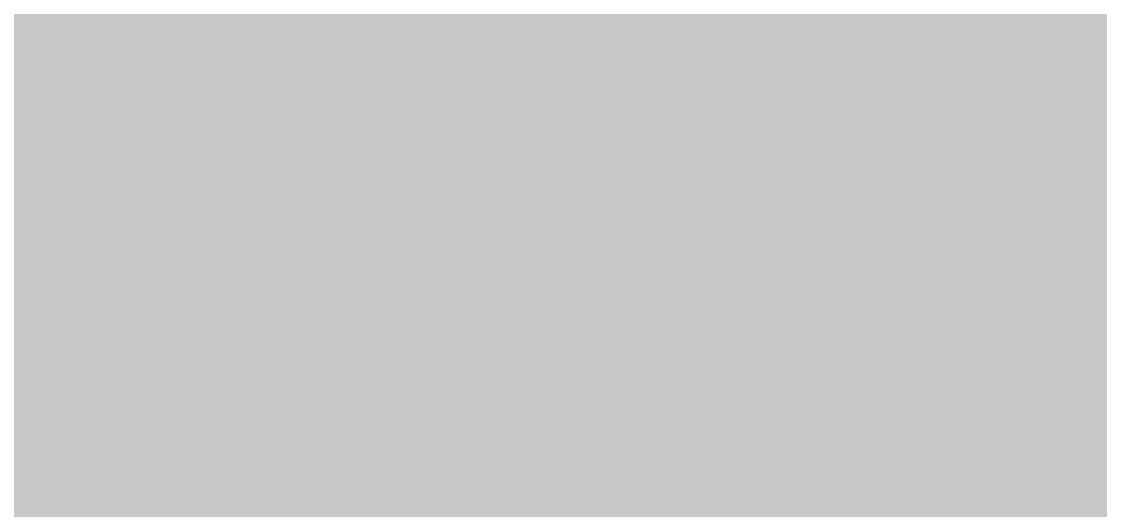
# Model space of a CAD drawing. Extents: x -23 to 289, y -67 to 135.
# Drawn here: x 134.677 to 135.212, y 90.556 to 90.799 of the extents above; entities that cross this region are included whole.
import ezdxf
from ezdxf.enums import TextEntityAlignment as Align

# ---------------------------------------------------------------- set-up
doc = ezdxf.new("R2010")
doc.units = 0
doc.header["$MEASUREMENT"] = 0
for name, color, linetype in [('ASSEMBLY_PART_NUMBERS_BTM', 191, 'CONTINUOUS'), ('GENERATED_SILKSCREEN_BTM', 255, 'CONTINUOUS'), ('PLANE_SHAPES_LAYER_TOP', 150, 'CONTINUOUS'), ('SILKSCREEN_REF_DES_BTM', 211, 'CONTINUOUS'), ('TRACES_LAYER_TOP', 150, 'CONTINUOUS')]:
    doc.layers.add(name, color=color, linetype=linetype)
doc.styles.add('VERIBEST_GERBER_0', font='txt')

msp = doc.modelspace()

# ---------------------------------------------------------------- linework, layer by layer
at = {"layer": 'GENERATED_SILKSCREEN_BTM', "const_width": 0.15}
for points in [[(134.7756, 90.7224), (134.7732, 90.724), (134.7724, 90.728), (134.7708, 90.732), (134.77, 90.736), (134.77, 90.9008), (134.7708, 90.9048), (134.7724, 90.9072), (134.7724, 90.9096), (134.7732, 90.9104), (134.7748, 90.9112), (134.7756, 90.9128), (134.9116, 91.0232), (134.9156, 91.0248), (134.9188, 91.0256), (134.922, 91.0264), (135.3252, 91.0264)], [(135.3092, 90.9936), (134.9268, 90.9936), (134.802, 90.8928), (134.802, 90.744), (134.9268, 90.6424), (135.3092, 90.6424), (135.3092, 90.9936)], [(135.3092, 90.6104), (134.9332, 90.6104), (134.802, 90.2376), (134.7988, 90.232), (134.7932, 90.2288), (134.7876, 90.228), (134.782, 90.2296), (134.7772, 90.232), (134.7732, 90.236), (134.7716, 90.2416), (134.7724, 90.248), (134.9036, 90.6208), (134.7756, 90.7224)]]:
    msp.add_lwpolyline(points, dxfattribs=at)
at = {"layer": 'PLANE_SHAPES_LAYER_TOP'}
msp.add_solid([(130.5, 77.5), (153.5, 77.5), (130.5, 111.5), (153.5, 111.5)], dxfattribs=at)
at = {"layer": 'TRACES_LAYER_TOP', "const_width": 0.5}
msp.add_lwpolyline([(131.9, 95.4), (132.72915, 94.57085), (132.72915, 92.68059), (135.18237, 90.22737), (136.96088, 90.22737), (139.5152, 87.67304), (139.5152, 85.32617), (140.69674, 84.14463), (144.45537, 84.14463), (145.2, 83.4)], dxfattribs=at)

# ---------------------------------------------------------------- texts
at = {"layer": 'ASSEMBLY_PART_NUMBERS_BTM', "style": 'VERIBEST_GERBER_0', "text_generation_flag": 2}
for s, p in [('MMZ1608A182B', (133.96, 101.25)), ('CL10B104KB8SFNC', (133.46, 93.75))]:
    msp.add_text(s, height=2.032, rotation=90, dxfattribs=at).set_placement(p, align=Align.TOP_LEFT)
msp.add_text('ERJ-3EKF71R5V', height=2.032, dxfattribs=at).set_placement((150.75, 91.21), align=Align.TOP_LEFT)
at = {"layer": 'SILKSCREEN_REF_DES_BTM', "style": 'VERIBEST_GERBER_0', "text_generation_flag": 2}
msp.add_text('R469', height=0.8, dxfattribs=at).set_placement((135.45, 91.04), align=Align.TOP_LEFT)

doc.saveas('drawing.dxf')
